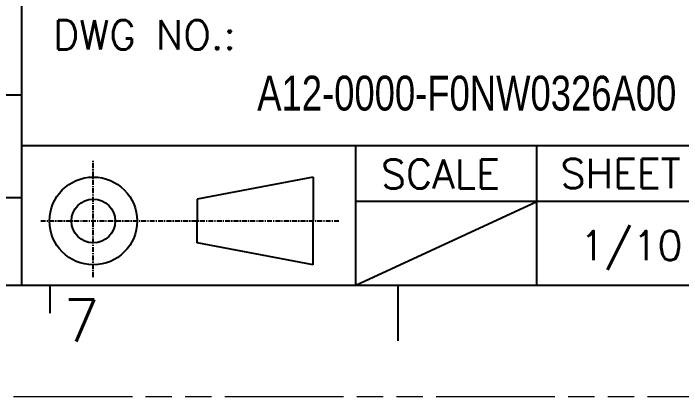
# Model space of a CAD drawing. Header units: millimetres. Extents: x 7 to 507, y -14 to 339.
# Drawn here: x 413.9 to 472.4, y -14.1 to 19.4 of the extents above; entities that cross this region are included whole.
import ezdxf

# ---------------------------------------------------------------- set-up
doc = ezdxf.new("R2010")
doc.units = ezdxf.units.MM
doc.header["$LTSCALE"] = 23.1
doc.linetypes.add('CENTER', pattern=[0.6, 0.375, -0.075, 0.075, -0.075])
doc.linetypes.add('PHANTOM', pattern=[0.8, 0.45, -0.05, 0.1, -0.05, 0.1, -0.05])
doc.layers.get('0').update_dxf_attribs({"linetype": 'CONTINUOUS'})
doc.layers.add('0PAPERF', color=2, linetype='PHANTOM', lineweight=9, plot=False)
doc.styles.add('SIMPLEX', font='simplex.shx')
doc.styles.get("Standard").update_dxf_attribs({"font": 'simplex.shx', "width": 0.8})

msp = doc.modelspace()

# ---------------------------------------------------------------- linework, layer by layer
for p, q in [((414.6422, -4.3541), (414.6422, 34.609)), ((414.6422, 12.2588), (324.5401, 12.2588)), ((491.3508, 7.8219), (414.6422, 7.8219)), ((443.8646, -4.3541), (443.8646, 7.8219)), ((459.6933, -4.3541), (459.6933, 7.8219)), ((440.138, 5.0921), (429.9902, 3.1744)), ((440.138, 5.0921), (440.138, 1.2567)), ((354.98, 3.3095), (414.6422, 3.3095)), ((429.9902, 3.1744), (429.9902, 1.2567)), ((491.3508, 2.9515), (443.8646, 2.9515)), ((443.8646, -4.3541), (459.6933, 2.9515)), ((429.9902, -0.661), (429.9902, 1.2567)), ((440.138, -2.5788), (440.138, 1.2567)), ((440.138, -2.5788), (429.9902, -0.661)), ((21.3585, -4.3541), (491.3508, -4.3541)), ((417.0774, -4.3541), (417.0774, -6.7893)), ((447.5174, -4.3541), (447.5174, -9.2245))]:
    msp.add_line(p, q)
at = {"linetype": 'CENTER', "ltscale": 0.05}
for p, q in [((420.894, -3.6551), (420.894, 6.5537)), ((416.2933, 1.2567), (442.3726, 1.2567))]:
    msp.add_line(p, q, dxfattribs=at)
for radius in [3.8354, 1.9177]:
    msp.add_circle((420.894, 1.2567), radius)
at = {"layer": '0PAPERF'}
msp.add_line((7.3544, -14.0949), (506.6961, -14.0949), dxfattribs=at)

# ---------------------------------------------------------------- texts
at = {"style": 'SIMPLEX'}
for s, height, p in [('DWG NO.:', 2.55695, (417.3694, 16.2419)), ('SCALE ', 2.55695, (446.0492, 4.0832)), ('SHEET', 2.55695, (461.7531, 4.1256)), ('1/10', 2.55695, (463.4515, -2.1687)), ('7', 3.6528, (418.295, -9.2732))]:
    msp.add_text(s, height=height, dxfattribs=at).set_placement(p)
at = {"linetype": 'Continuous', "insert": (435.2325, 13.9519), "char_height": 3.043992, "width": 36.706127, "attachment_point": 1}
msp.add_mtext('{\\fPMingLiU|b0|i0|c136|p0;A12-0000-\\fPMingLiU|b0|i0|c136|p0;F0NW0326A00}', dxfattribs=at)

doc.saveas('drawing.dxf')
